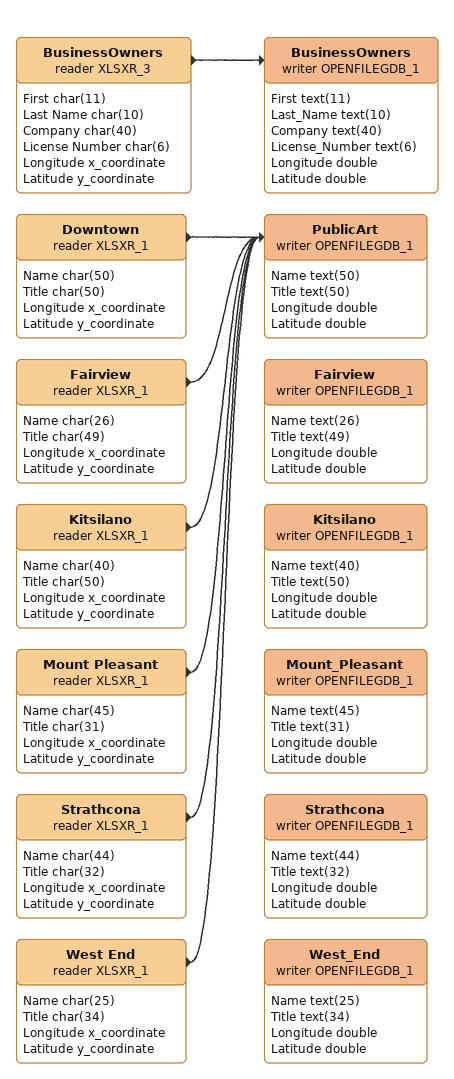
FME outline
BusinessOwners (reader XLSXR_3)
    attributes: First char(11), Last Name char(10), Company char(40), License Number char(6), Longitude x_coordinate, Latitude y_coordinate
    -> BusinessOwners (writer OPENFILEGDB_1)
BusinessOwners (writer OPENFILEGDB_1)
    attributes: First text(11), Last_Name text(10), Company text(40), License_Number text(6), Longitude double, Latitude double
Downtown (reader XLSXR_1)
    attributes: Name char(50), Title char(50), Longitude x_coordinate, Latitude y_coordinate
    -> PublicArt (writer OPENFILEGDB_1)
Fairview (reader XLSXR_1)
    attributes: Name char(26), Title char(49), Longitude x_coordinate, Latitude y_coordinate
    -> PublicArt (writer OPENFILEGDB_1)
Kitsilano (reader XLSXR_1)
    attributes: Name char(40), Title char(50), Longitude x_coordinate, Latitude y_coordinate
    -> PublicArt (writer OPENFILEGDB_1)
Mount Pleasant (reader XLSXR_1)
    attributes: Name char(45), Title char(31), Longitude x_coordinate, Latitude y_coordinate
    -> PublicArt (writer OPENFILEGDB_1)
Strathcona (reader XLSXR_1)
    attributes: Name char(44), Title char(32), Longitude x_coordinate, Latitude y_coordinate
    -> PublicArt (writer OPENFILEGDB_1)
West End (reader XLSXR_1)
    attributes: Name char(25), Title char(34), Longitude x_coordinate, Latitude y_coordinate
    -> PublicArt (writer OPENFILEGDB_1)
PublicArt (writer OPENFILEGDB_1)
    attributes: Name text(50), Title text(50), Longitude double, Latitude double
Fairview (writer OPENFILEGDB_1)
    attributes: Name text(26), Title text(49), Longitude double, Latitude double
Kitsilano (writer OPENFILEGDB_1)
    attributes: Name text(40), Title text(50), Longitude double, Latitude double
Mount_Pleasant (writer OPENFILEGDB_1)
    attributes: Name text(45), Title text(31), Longitude double, Latitude double
Strathcona (writer OPENFILEGDB_1)
    attributes: Name text(44), Title text(32), Longitude double, Latitude double
West_End (writer OPENFILEGDB_1)
    attributes: Name text(25), Title text(34), Longitude double, Latitude double
